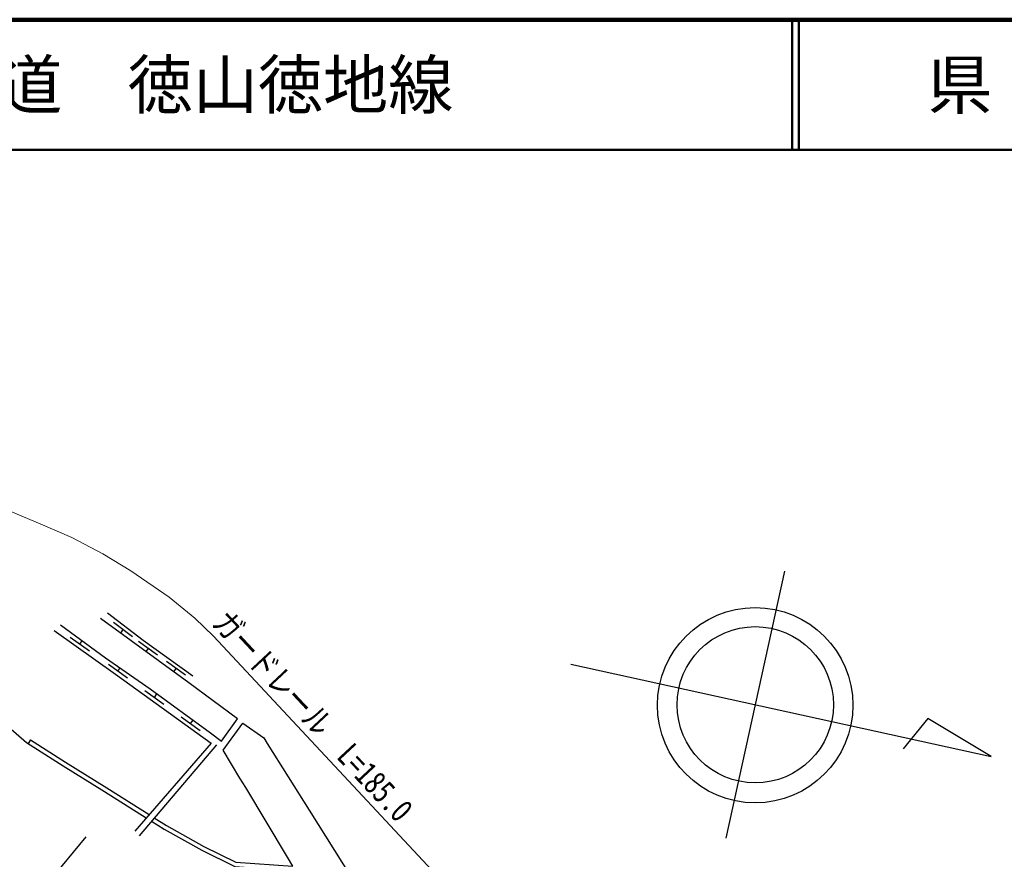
# Model space of a CAD drawing. Units: millimetres, scale not verified. Extents: x 40000 to 680000, y 20000 to 380000.
# Drawn here: x 238450 to 314027, y 315524 to 380000 of the extents above; entities that cross this region are included whole.
import ezdxf
from ezdxf.enums import TextEntityAlignment as Align

# ---------------------------------------------------------------- set-up
doc = ezdxf.new("R2010")
doc.units = ezdxf.units.MM
doc.header["$LTSCALE"] = 1000
for name, color, linetype, lineweight in [('M-BGD', 7, 'Continuous', 25), ('M-BMK-SRVR', 3, 'Continuous', 25), ('M-STR-HTXT', 7, 'Continuous', 13), ('M-TTL', 2, 'Continuous', 140), ('M-TTL-LINE', 7, 'Continuous', 50)]:
    doc.layers.add(name, color=color, linetype=linetype, lineweight=lineweight)
doc.layers.add('M-TTL-TXT', color=7, linetype='Continuous')
doc.styles.add('ＭＳ ゴシック', font='')
doc.styles.get('ＭＳ ゴシック').set_extended_font_data('MS Gothic')

msp = doc.modelspace()

# ---------------------------------------------------------------- linework, layer by layer
at = {"layer": 'M-BGD'}
for p, q in [((247098, 332619), (245662, 333704)), ((242334, 332580), (243800, 331536)), ((246380, 333161), (246181, 332897)), ((243067, 332058), (243248, 332312)), ((249038, 331199), (247577, 332250)), ((248308, 331725), (248129, 331476)), ((245262, 330504), (246721, 329449)), ((251171, 329664), (249710, 330716)), ((245992, 329976), (246167, 330219)), ((250440, 330190), (250251, 329928)), ((248059, 328481), (249517, 327426)), ((248788, 327954), (248989, 328232)), ((250836, 326472), (252295, 325418)), ((251565, 325945), (251756, 326209)), ((239276, 324703), (239090, 324430)), ((253550, 324317), (247612, 317327)), ((240775, 313879), (243557, 317249))]:
    msp.add_line(p, q, dxfattribs=at)
for points in [[(245184, 334440), (247938, 332361), (251747, 329619)], [(241592, 333519), (245039, 331005), (248465, 328616), (253084, 325237), (253933, 324606), (255175, 326303), (251426, 329071), (244646, 334016)], [(241106, 333085), (245816, 329733), (253144, 324433), (247280, 317681)], [(259420, 314993), (259001, 315702), (255819, 321028), (255354, 321749), (254080, 323918), (255570, 325984), (257188, 324864), (257440, 324425), (260680, 319288), (264565, 313102)], [(237581, 325689), (238980, 324500), (241784, 322706), (244960, 320724), (248168, 318703)], [(239276, 324703), (241961, 322985), (245136, 321004), (248387, 318955)], [(248567, 318451), (249550, 317831), (252443, 316227), (254961, 314983), (259625, 314647)], [(248783, 318705), (249718, 318115), (252597, 316520), (255049, 315308), (259420, 314993)]]:
    msp.add_lwpolyline(points, dxfattribs=at)
at = {"layer": 'M-BMK-SRVR'}
for p, q in [((297166, 337650), (292659, 317140)), ((280750, 330507), (313010, 323418)), ((308151, 326335), (306261, 324004)), ((313010, 323418), (308151, 326335))]:
    msp.add_line(p, q, dxfattribs=at)
for centre, radius in [((294903, 327354), 7500), ((294912, 327395), 6000)]:
    msp.add_circle(centre, radius, dxfattribs=at)
at = {"layer": 'M-STR-HTXT'}
msp.add_lwpolyline([(237598, 342311), (240203, 341198), (242445, 340241), (244838, 338979), (246971, 337674), (249930, 335652), (251888, 334042), (253324, 332670), (305467, 276766)], dxfattribs=at)
at = {"layer": 'M-TTL'}
msp.add_line((680000, 380000), (40000, 380000), dxfattribs=at)
at = {"layer": 'M-TTL-LINE'}
for p, q in [((297750, 380000), (297750, 370000)), ((298250, 380000), (298250, 370000)), ((40000, 370000), (680000, 370000))]:
    msp.add_line(p, q, dxfattribs=at)

# ---------------------------------------------------------------- texts
at = {"layer": 'M-STR-HTXT', "style": 'ＭＳ ゴシック', "width": 0.8}
msp.add_text('ガードレール\u3000L=185.0', height=1833, rotation=313.007, dxfattribs=at).set_placement((259890, 325554), align=Align.BOTTOM_CENTER)
at = {"layer": 'M-TTL-TXT', "style": 'ＭＳ ゴシック'}
msp.add_text('主要地方道\u3000徳山徳地線', height=3666, dxfattribs=at).set_placement((216734, 375000), align=Align.MIDDLE_LEFT)
msp.add_text('県\u3000名', height=3666, dxfattribs=at).set_placement((315625, 375000), align=Align.MIDDLE_CENTER)

doc.saveas('drawing.dxf')
